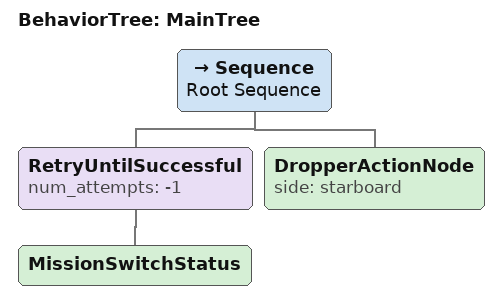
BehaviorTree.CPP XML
<root BTCPP_format="4">
    <BehaviorTree ID="MainTree">
        <Sequence name="Root Sequence">
            <RetryUntilSuccessful num_attempts="-1">
                <MissionSwitchStatus />
            </RetryUntilSuccessful>
            <DropperActionNode side="starboard"/>
        </Sequence>
    </BehaviorTree>
</root>
